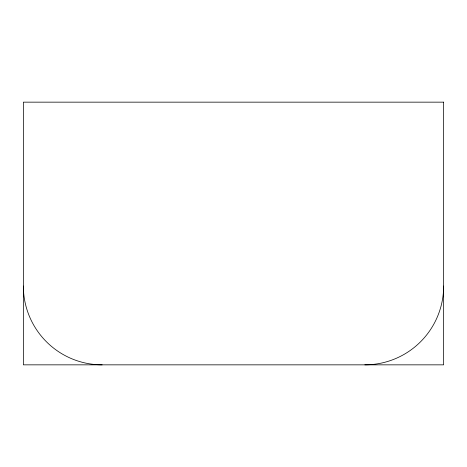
<?xml version="1.0" encoding="UTF-8"?>
<svg xmlns="http://www.w3.org/2000/svg" width="467" height="467" viewBox="0 0 467 467"><rect width="100%" height="100%" fill="white"/><g stroke="black" fill="none" stroke-linecap="round" stroke-linejoin="round"><path stroke-width="0.7" d="M102.156 364.844A78.806 78.806 0 0 1 23.35 286.038M443.65 286.038A78.806 78.806 0 0 1 364.844 364.844M443.65 102.156L23.35 102.156L23.35 364.844L443.65 364.844L443.65 102.156"/></g></svg>
